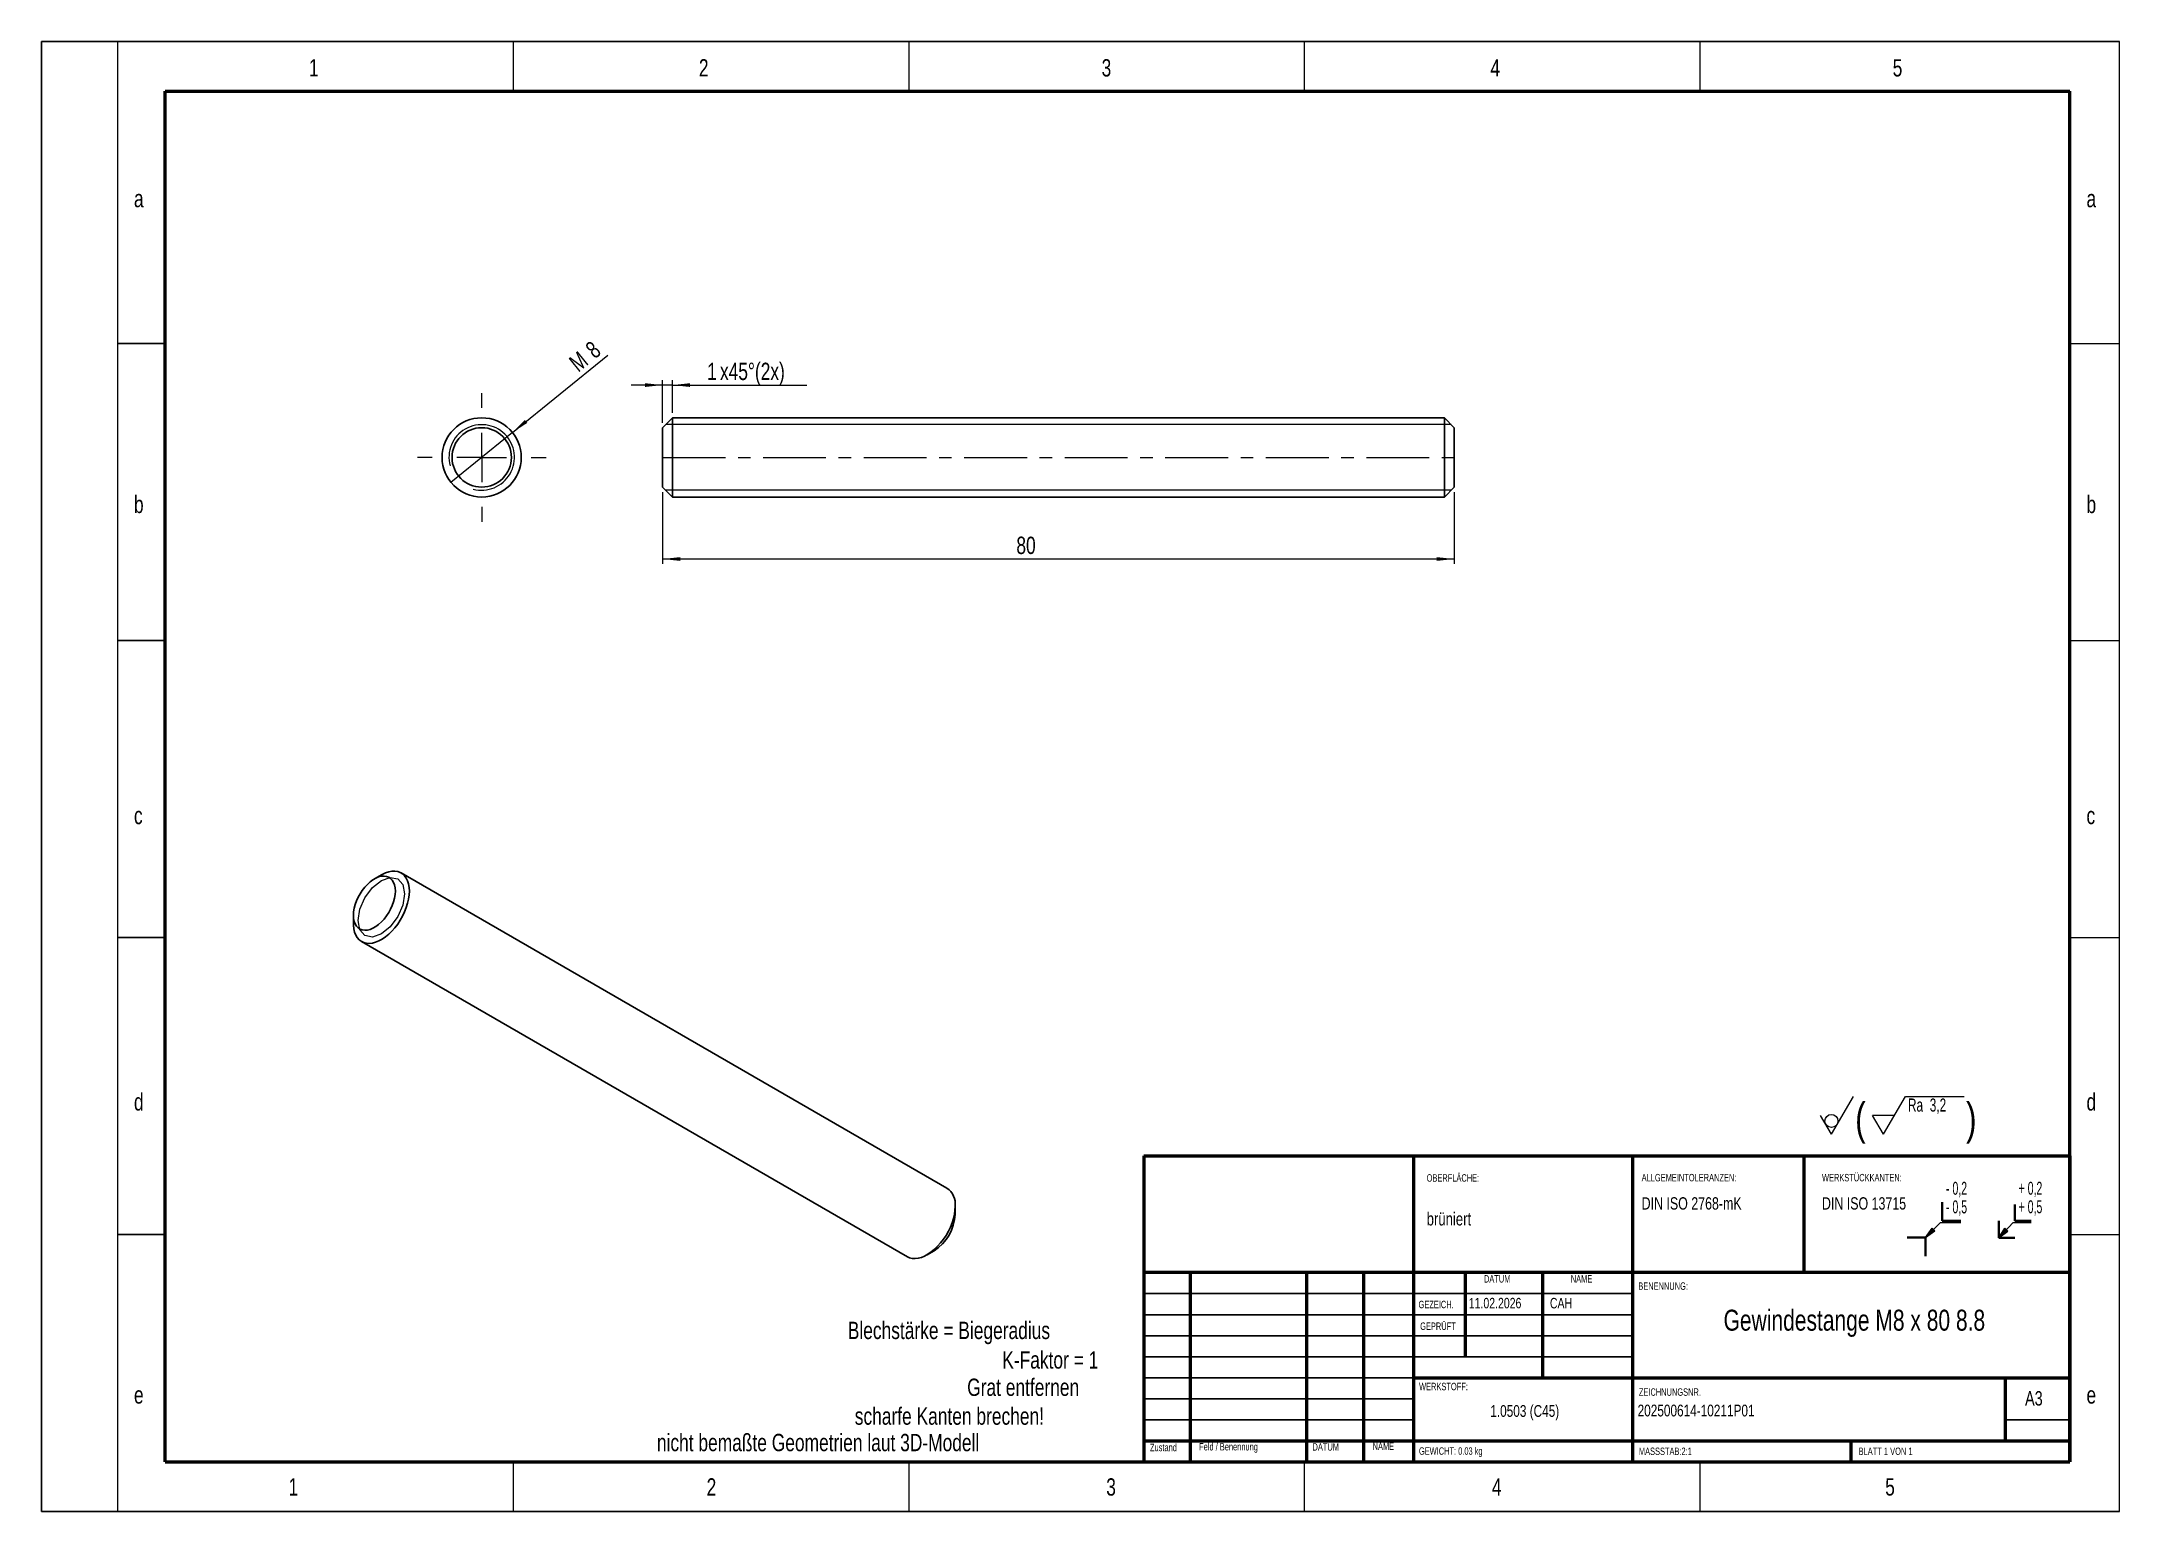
# Model space of a CAD drawing. Header units: millimetres. Extents: x 0 to 420, y 0 to 297.
import ezdxf

# ---------------------------------------------------------------- set-up
doc = ezdxf.new("R2010")
doc.units = ezdxf.units.MM
doc.header["$PDSIZE"] = -1
doc.linetypes.add('CENTERX2', pattern=[20.32, 12.7, -2.54, 2.54, -2.54])
doc.styles.add('SLDTEXTSTYLE0', font='TXT', dxfattribs={"width": 0.605})
doc.styles.add('SLDTEXTSTYLE1', font='TXT', dxfattribs={"width": 0.75})
doc.styles.add('SLDTEXTSTYLE2', font='TXT', dxfattribs={"width": 0.678571})
doc.styles.add('SLDTEXTSTYLE3', font='TXT', dxfattribs={"width": 0.692308})
doc.dimstyles.new('SLDDIMSTYLE0', dxfattribs={"dimtxt": 3.5, "dimasz": 3.556, "dimexe": 0, "dimexo": 0.0625, "dimgap": 0.875, "dimtad": 1, "dimlfac": 0.5, "dimrnd": 1e-09, "dimzin": 12, "dimdsep": 46, "dimtxsty": 'SLDTEXTSTYLE1', "dimblk1": 'NONE', "dimsah": 1, "dimcen": 0, "dimadec": 0, "dimazin": 3, "dimtfac": 1, "dimtdec": 3, "dimtmove": 0, "dimatfit": 3, "dimldrblk": 'NONE', "dimfxl": 1, "dimfrac": 2, "dimtolj": 1, "dimtzin": 12, "dimarcsym": 0})
doc.dimstyles.new('SLDDIMSTYLE1', dxfattribs={"dimtxt": 3.5, "dimasz": 3.556, "dimexe": 0, "dimexo": 0.0625, "dimgap": 0.875, "dimtad": 1, "dimlfac": 0.5, "dimrnd": 1e-09, "dimzin": 12, "dimdsep": 46, "dimtxsty": 'SLDTEXTSTYLE1', "dimsah": 1, "dimcen": 0.09, "dimadec": 0, "dimazin": 3, "dimtfac": 1, "dimtdec": 3, "dimtofl": 0, "dimtmove": 0, "dimatfit": 3, "dimfxl": 1, "dimfrac": 2, "dimtolj": 1, "dimtzin": 12, "dimarcsym": 0})
doc.dimstyles.new('SLDDIMSTYLE2', dxfattribs={"dimtxt": 3.5, "dimasz": 3.556, "dimexe": 0, "dimexo": 0.0625, "dimgap": 0.875, "dimtad": 1, "dimlfac": 0.5, "dimrnd": 1e-09, "dimzin": 12, "dimdsep": 46, "dimtxsty": 'SLDTEXTSTYLE1', "dimsah": 1, "dimcen": 0.09, "dimadec": 0, "dimazin": 3, "dimtfac": 1, "dimtdec": 3, "dimtmove": 0, "dimatfit": 0, "dimfxl": 1, "dimfrac": 2, "dimtolj": 1, "dimtzin": 12, "dimarcsym": 0})

# ---------------------------------------------------------------- blocks, each defined once
blk = doc.blocks.new('SW_NOTE_0')
at = {"color": 0, "linetype": 'Continuous', "lineweight": 0, "insert": (0, 4.51), "char_height": 3.5, "attachment_point": 1, "style": 'SLDTEXTSTYLE0'}
blk.add_mtext('+ 0,5', dxfattribs=at)
blk = doc.blocks.new('SW_NOTE_0_1')
at = {"color": 0, "linetype": 'Continuous', "lineweight": 0, "insert": (0, 4.51), "char_height": 3.5, "attachment_point": 1, "style": 'SLDTEXTSTYLE0'}
blk.add_mtext('+ 0,2', dxfattribs=at)
blk = doc.blocks.new('SW_NOTE_0_2')
at = {"color": 0, "linetype": 'Continuous', "lineweight": 0, "insert": (0, 4.51), "char_height": 3.5, "attachment_point": 1, "style": 'SLDTEXTSTYLE0'}
blk.add_mtext('- 0,2', dxfattribs=at)
blk = doc.blocks.new('SW_NOTE_0_3')
at = {"color": 0, "linetype": 'Continuous', "lineweight": 0, "insert": (0, 4.51), "char_height": 3.5, "attachment_point": 1, "style": 'SLDTEXTSTYLE0'}
blk.add_mtext('- 0,5', dxfattribs=at)
blk = doc.blocks.new('Block3')
at = {"linetype": 'Continuous'}
for points in [[(735.45, 277.8), (737.92, 279.57), (737.22, 280.27)], [(755.16, 277.71), (757.62, 279.47), (756.78, 280.26)]]:
    blk.add_hatch(color=7, dxfattribs=at).paths.add_polyline_path(points, flags=0)
at = {"color": 7, "linetype": 'Continuous', "lineweight": 35}
for p, q in [((739.95, 287.3), (739.95, 282.3)), ((759.52, 286.66), (759.52, 282.3)), ((739.95, 282.3), (744.95, 282.3)), ((755.16, 277.71), (755.16, 282.3)), ((759.52, 282.3), (763.89, 282.3)), ((730.45, 277.8), (735.45, 277.8)), ((735.45, 277.8), (735.45, 272.8)), ((759.52, 277.71), (755.16, 277.71))]:
    blk.add_line(p, q, dxfattribs=at)
at = {"color": 7, "linetype": 'Continuous', "lineweight": 18}
for p, q in [((735.45, 277.8), (739.45, 281.8)), ((735.45, 277.8), (737.22, 280.27)), ((737.22, 280.27), (737.92, 279.57)), ((739.45, 281.8), (744.95, 281.8)), ((755.16, 277.71), (759.02, 281.8)), ((755.16, 277.71), (756.78, 280.26)), ((756.78, 280.26), (757.62, 279.47)), ((759.02, 281.8), (763.89, 281.8)), ((735.45, 277.8), (737.92, 279.57)), ((755.16, 277.71), (757.62, 279.47))]:
    blk.add_line(p, q, dxfattribs=at)
at = {"color": 7, "linetype": 'Continuous', "lineweight": 0}
for p in [(737.57, 279.92), (757.2, 279.87)]:
    blk.add_point(p, dxfattribs=at)
for name, p in [('SW_NOTE_0_2', (740.95, 288.28)), ('SW_NOTE_0_1', (760.52, 288.3)), ('SW_NOTE_0_3', (740.95, 283.28)), ('SW_NOTE_0', (760.52, 283.3))]:
    blk.add_blockref(name, p, dxfattribs=at)
blk = doc.blocks.new('SW_NOTE_0_4')
at = {"color": 0, "linetype": 'Continuous', "lineweight": 0}
for p, q in [((-4.81, 1.87), (-0.35, 9.43)), ((5.71, 1.87), (10.17, 9.43)), ((10.17, 9.43), (22.03, 9.43)), ((-4.81, 1.87), (-7.04, 5.65)), ((5.71, 1.87), (3.48, 5.65)), ((7.94, 5.65), (3.48, 5.65))]:
    blk.add_line(p, q, dxfattribs=at)
blk.add_circle((-4.81, 4.52), 1.32, dxfattribs=at)
at = {"color": 0, "linetype": 'Continuous', "lineweight": 0, "attachment_point": 1}
for s, insert, char_height, style in [('(', (0, 8.19), 6.35, 'SLDTEXTSTYLE1'), ('Ra  3,2', (10.66, 9.06), 2.646, 'SLDTEXTSTYLE2'), (')', (22.41, 8.19), 6.35, 'SLDTEXTSTYLE1')]:
    blk.add_mtext(s, dxfattribs=dict(at, insert=insert, char_height=char_height, style=style))
blk = doc.blocks.new('SW_NOTE_0_5')
at = {"color": 0, "linetype": 'Continuous', "lineweight": 0, "attachment_point": 1, "style": 'SLDTEXTSTYLE1'}
for s, insert, char_height in [('ALLGEMEINTOLERANZEN:', (0, 1.93), 1.5), ('DIN ISO 2768-mK', (0, -2.78), 2.5)]:
    blk.add_mtext(s, dxfattribs=dict(at, insert=insert, char_height=char_height))
blk = doc.blocks.new('SW_NOTE_0_6')
at = {"color": 0, "linetype": 'Continuous', "lineweight": 0, "attachment_point": 1, "style": 'SLDTEXTSTYLE1'}
for s, insert, char_height in [('WERKSTÜCKKANTEN:', (0, 1.93), 1.5), ('DIN ISO 13715', (0, -2.78), 2.5)]:
    blk.add_mtext(s, dxfattribs=dict(at, insert=insert, char_height=char_height))
blk = doc.blocks.new('_D')
at = {"color": 7, "linetype": 'Continuous', "lineweight": 0}
for q in [(114.46, 233.62), (82.74, 207.94)]:
    blk.add_line((95.18, 218.01), q, dxfattribs=at)
at = {"color": 7, "linetype": 'Continuous', "lineweight": 18}
blk.add_solid([(95.18, 218.01), (98.18, 219.95), (97.7, 220.54)], dxfattribs=at)
at = {"color": 7, "linetype": 'Continuous', "lineweight": 18, "char_height": 3.5, "attachment_point": 1, "rotation": 38.9903, "style": 'SLDTEXTSTYLE1'}
for s, insert in [('8', (109.62, 235.49)), ('M', (106.29, 232.79))]:
    blk.add_mtext(s, dxfattribs=dict(at, insert=insert))
blk = doc.blocks.new('_None')
blk = doc.blocks.new('SW_CENTERMARKSYMBOL_0')
at = {"color": 0, "linetype": 'Continuous', "lineweight": 18}
for p, q in [((0, 10), (0, 13)), ((0, 0), (0, 5)), ((-10, 0), (-13, 0)), ((0, 0), (-5, 0)), ((0, 0), (0, -5)), ((0, 0), (5, 0)), ((10, 0), (13, 0)), ((0, -10), (0, -13))]:
    blk.add_line(p, q, dxfattribs=at)
blk = doc.blocks.new('_D_1')
at = {"color": 7, "linetype": 'Continuous', "lineweight": 0}
for p, q in [((125.53, 205.97), (125.53, 191.45)), ((285.53, 205.97), (285.53, 191.45)), ((285.53, 192.45), (125.53, 192.45))]:
    blk.add_line(p, q, dxfattribs=at)
at = {"color": 7, "linetype": 'Continuous', "lineweight": 18}
for points in [[(125.53, 192.45), (129.09, 192.07), (129.09, 192.83)], [(285.53, 192.45), (281.97, 192.83), (281.97, 192.07)]]:
    blk.add_solid(points, dxfattribs=at)
at = {"color": 7, "linetype": 'Continuous', "lineweight": 18, "insert": (197.03, 196.96), "char_height": 3.5, "attachment_point": 1, "style": 'SLDTEXTSTYLE1'}
blk.add_mtext('80', dxfattribs=at)
blk = doc.blocks.new('_D_2')
at = {"color": 7, "linetype": 'Continuous', "lineweight": 0}
for p, q in [((125.53, 227.59), (119.18, 227.59)), ((125.53, 219.97), (125.53, 228.59)), ((127.53, 227.59), (125.53, 227.59)), ((127.53, 221.97), (127.53, 228.59)), ((127.53, 227.59), (154.66, 227.59))]:
    blk.add_line(p, q, dxfattribs=at)
at = {"color": 7, "linetype": 'Continuous', "lineweight": 18}
for points in [[(125.53, 227.59), (121.97, 227.97), (121.97, 227.21)], [(127.53, 227.59), (131.09, 227.21), (131.09, 227.97)]]:
    blk.add_solid(points, dxfattribs=at)
at = {"color": 7, "linetype": 'Continuous', "lineweight": 18, "char_height": 3.5, "attachment_point": 1, "style": 'SLDTEXTSTYLE1'}
for s, insert in [('1', (134.53, 232.11)), ('x45°(2x)', (137.12, 232.11))]:
    blk.add_mtext(s, dxfattribs=dict(at, insert=insert))

msp = doc.modelspace()

# ---------------------------------------------------------------- linework, layer by layer
at = {"color": 7, "linetype": 'Continuous', "lineweight": 25}
for p, q in [((0.004, 0.024), (0.004, 296.992)), ((0.004, 296.992), (419.975, 296.992)), ((15.338, 235.992), (25.004, 235.992)), ((127.53, 220.974), (125.53, 218.974)), ((125.53, 206.974), (125.53, 218.974)), ((283.53, 220.974), (127.53, 220.974)), ((127.53, 220.974), (127.53, 204.974)), ((285.53, 218.974), (283.53, 220.974)), ((283.53, 204.974), (283.53, 220.974)), ((285.53, 218.974), (285.53, 206.974)), ((125.53, 206.974), (127.53, 204.974)), ((283.53, 204.974), (285.53, 206.974)), ((127.53, 204.974), (283.53, 204.974)), ((15.338, 175.992), (25.004, 175.992)), ((68.684, 128.632), (67.27, 127.815)), ((182.994, 65.349), (72.685, 129.028)), ((63.028, 120.467), (63.028, 118.834)), ((15.338, 115.992), (25.004, 115.992)), ((64.686, 115.172), (174.994, 51.492)), ((184.651, 60.053), (184.651, 61.686)), ((15.338, 55.992), (25.004, 55.992)), ((178.995, 51.888), (180.409, 52.705)), ((321.575, 44.024), (222.775, 44.024)), ((321.575, 39.774), (222.775, 39.774)), ((321.575, 35.524), (222.775, 35.524)), ((321.575, 31.274), (222.775, 31.274)), ((277.375, 27.024), (222.775, 27.024)), ((277.375, 22.774), (222.775, 22.774)), ((277.375, 18.524), (222.775, 18.524)), ((409.975, 18.524), (396.975, 18.524)), ((0.004, 0.024), (419.975, 0.024))]:
    msp.add_line(p, q, dxfattribs=at)
at = {"color": 7, "linetype": 'Continuous', "lineweight": 18}
for p, q in [((15.338, 296.992), (15.338, 0.024)), ((95.3, 296.992), (95.3, 286.992)), ((175.262, 296.992), (175.262, 286.992)), ((255.224, 296.992), (255.224, 286.992)), ((335.186, 296.992), (335.186, 286.992)), ((419.975, 0.024), (419.975, 296.992)), ((409.975, 235.992), (419.975, 235.992)), ((284.911, 219.593), (126.149, 219.593)), ((284.911, 206.355), (126.149, 206.355)), ((409.975, 175.992), (419.975, 175.992)), ((409.975, 115.992), (419.975, 115.992)), ((409.975, 55.992), (419.975, 55.992)), ((95.3, 10.024), (95.3, 0.024)), ((175.262, 10.024), (175.262, 0.024)), ((255.224, 10.024), (255.224, 0.024)), ((335.186, 10.024), (335.186, 0.024))]:
    msp.add_line(p, q, dxfattribs=at)
at = {"color": 7, "linetype": 'Continuous', "lineweight": 50}
for p, q in [((25.004, 10.024), (25.004, 286.992)), ((25.004, 286.992), (409.975, 286.992)), ((409.975, 10.024), (409.975, 286.992)), ((222.775, 71.898), (409.975, 71.898)), ((222.775, 71.898), (222.775, 10.024)), ((277.375, 10.024), (277.375, 71.898)), ((321.575, 71.898), (321.575, 10.024)), ((356.167, 71.898), (356.167, 48.274)), ((409.975, 71.898), (409.975, 10.024)), ((409.975, 48.274), (222.775, 48.274)), ((232.177, 48.274), (232.177, 10.024)), ((255.668, 48.274), (255.668, 10.024)), ((267.174, 48.274), (267.174, 10.024)), ((287.775, 31.274), (287.775, 48.274)), ((303.375, 48.274), (303.375, 27.024)), ((277.375, 27.024), (409.975, 27.024)), ((396.975, 14.274), (396.975, 27.024)), ((222.775, 14.274), (409.975, 14.274)), ((365.775, 10.024), (365.775, 14.274)), ((25.004, 10.024), (409.975, 10.024))]:
    msp.add_line(p, q, dxfattribs=at)
at = {"color": 7, "linetype": 'CENTERX2', "lineweight": 18}
msp.add_line((125.53, 212.974), (285.53, 212.974), dxfattribs=at)
at = {"color": 7, "linetype": 'Continuous', "lineweight": 25, "flags": 128}
for points in [[(71.514, 125.366), (71.474, 126.01), (71.356, 126.597), (71.162, 127.115), (70.896, 127.555), (70.562, 127.908), (70.167, 128.169), (69.718, 128.331), (69.223, 128.393), (68.692, 128.353), (68.134, 128.212), (67.561, 127.971), (66.981, 127.637), (66.408, 127.215), (65.85, 126.713), (65.319, 126.14), (64.824, 125.507), (64.375, 124.825), (63.98, 124.108), (63.646, 123.369), (63.38, 122.622), (63.186, 121.88), (63.068, 121.157), (63.028, 120.467), (63.068, 119.823), (63.186, 119.236), (63.38, 118.718), (63.646, 118.278), (63.98, 117.925), (64.375, 117.664), (64.824, 117.501), (65.319, 117.44), (65.85, 117.48), (66.408, 117.621), (66.981, 117.861), (67.561, 118.196), (68.134, 118.618), (68.692, 119.12), (69.223, 119.693), (69.718, 120.326), (70.167, 121.008), (70.562, 121.724), (70.896, 122.464), (71.162, 123.211), (71.356, 123.953), (71.474, 124.676), (71.514, 125.366)], [(68.684, 128.632), (68.853, 128.726), (69.52, 129.043), (70.176, 129.262), (70.811, 129.381), (71.416, 129.397), (71.983, 129.311), (72.503, 129.124), (72.97, 128.838), (73.377, 128.458), (73.718, 127.988), (73.988, 127.436), (74.184, 126.809), (74.302, 126.115), (74.342, 125.366)], [(74.342, 125.366), (74.302, 124.57), (74.184, 123.74), (73.988, 122.887), (73.718, 122.022), (73.377, 121.159), (72.97, 120.309), (72.503, 119.484), (71.983, 118.696), (71.416, 117.956), (70.811, 117.274), (70.176, 116.659), (69.52, 116.121), (68.853, 115.667), (68.183, 115.304), (67.52, 115.035), (66.873, 114.866), (66.252, 114.798), (65.665, 114.833), (65.121, 114.97), (64.626, 115.207), (64.189, 115.54), (63.814, 115.966), (63.508, 116.478), (63.275, 117.069), (63.118, 117.73), (63.038, 118.453), (63.028, 118.834)], [(174.994, 51.492), (175.43, 51.29), (175.974, 51.153), (176.561, 51.118), (177.182, 51.186), (177.829, 51.355), (178.492, 51.624), (179.161, 51.987), (179.829, 52.442), (180.485, 52.98), (181.12, 53.594), (181.725, 54.276), (182.292, 55.017), (182.812, 55.805), (183.279, 56.629), (183.686, 57.479), (184.027, 58.343), (184.297, 59.207), (184.492, 60.06), (184.611, 60.89), (184.651, 61.686)]]:
    msp.add_lwpolyline(points, dxfattribs=at)
at = {"color": 7, "linetype": 'Continuous', "lineweight": 18, "flags": 128}
msp.add_lwpolyline([(68.685, 116.695), (66.894, 116.073), (65.376, 116.368), (64.361, 117.535), (64.005, 119.398), (64.361, 121.672), (65.376, 124.011), (66.894, 126.059), (68.685, 127.505), (70.476, 128.127), (71.995, 127.832), (73.009, 126.665), (73.366, 124.802), (73.009, 122.528), (71.995, 120.189), (70.476, 118.141), (68.685, 116.695)], dxfattribs=at)
at = {"color": 7, "linetype": 'Continuous', "lineweight": 25}
for radius in [8, 6]:
    msp.add_circle((88.962, 212.974), radius, dxfattribs=at)
at = {"color": 7, "linetype": 'Continuous', "lineweight": 18}
msp.add_arc((88.962, 212.974), 6.619, 255, 195, dxfattribs=at)
at = {"color": 7, "linetype": 'Continuous', "lineweight": 25}
for centre, radius, start, end in [((180.784, 62.143), 3.894, 353.26324, 55.42458), ((175.454, 60.464), 9.206, 302.56163, 357.44375)]:
    msp.add_arc(centre, radius, start, end, dxfattribs=at)

# ---------------------------------------------------------------- block references
at = {"color": 7, "linetype": 'Continuous', "lineweight": 0}
for name, p in [('SW_CENTERMARKSYMBOL_0', (88.962, 212.974)), ('SW_NOTE_0_4', (366.564, 74.394)), ('SW_NOTE_0_5', (323.407, 66.285)), ('SW_NOTE_0_6', (359.854, 66.285))]:
    msp.add_blockref(name, p, dxfattribs=at)
at = {"color": 7, "linetype": 'Continuous', "xscale": 0.75, "yscale": 0.75, "zscale": 0.75}
msp.add_blockref('Block3', (-170.787, -152.974), dxfattribs=at)

# ---------------------------------------------------------------- texts
at = {"color": 7, "linetype": 'Continuous', "lineweight": 0}
for s, insert, char_height, attachment_point, style in [('1', (54.045, 293.436), 3.5, 1, 'SLDTEXTSTYLE1'), ('2', (132.859, 293.436), 3.5, 1, 'SLDTEXTSTYLE1'), ('3', (214.256, 293.436), 3.5, 1, 'SLDTEXTSTYLE1'), ('4', (292.836, 293.436), 3.5, 1, 'SLDTEXTSTYLE1'), ('5', (374.145, 293.436), 3.5, 1, 'SLDTEXTSTYLE1'), ('a', (18.679, 267.017), 3.5, 1, 'SLDTEXTSTYLE1'), ('a', (413.315, 267.017), 3.5, 1, 'SLDTEXTSTYLE1'), ('b', (18.679, 205.231), 3.5, 1, 'SLDTEXTSTYLE1'), ('b', (413.315, 205.231), 3.5, 1, 'SLDTEXTSTYLE1'), ('c', (18.679, 142.374), 3.5, 1, 'SLDTEXTSTYLE1'), ('c', (413.315, 142.374), 3.5, 1, 'SLDTEXTSTYLE1'), ('d', (18.679, 84.517), 3.5, 1, 'SLDTEXTSTYLE1'), ('d', (413.315, 84.517), 3.5, 1, 'SLDTEXTSTYLE1'), ('OBERFLÄCHE:', (279.951, 68.151), 1.5, 1, 'SLDTEXTSTYLE1'), ('brüniert', (279.951, 60.446), 2.6458, 1, 'SLDTEXTSTYLE1'), ('DATUM', (291.536, 47.758), 1.5, 1, 'SLDTEXTSTYLE1'), ('NAME', (309.084, 47.758), 1.5, 1, 'SLDTEXTSTYLE1'), ('BENENNUNG:', (322.731, 46.302), 1.5, 1, 'SLDTEXTSTYLE1'), ('GEZEICH.', (278.316, 42.584), 1.5, 1, 'SLDTEXTSTYLE1'), ('11.02.2026', (288.472, 43.173), 2.1167, 1, 'SLDTEXTSTYLE1'), ('CAH', (304.868, 43.16), 2.1167, 1, 'SLDTEXTSTYLE1'), ('Blechstärke = Biegeradius', (162.956, 38.351), 3.5, 1, 'SLDTEXTSTYLE1'), ('GEPRÜFT', (278.64, 38.199), 1.5, 1, 'SLDTEXTSTYLE1'), ('Gewindestange M8 x 80 8.8', (366.398, 40.78), 4.23333, 2, 'SLDTEXTSTYLE1'), ('K-Faktor = 1', (194.174, 32.382), 3.5, 1, 'SLDTEXTSTYLE1'), ('Grat entfernen', (187.087, 26.861), 3.5, 1, 'SLDTEXTSTYLE1'), ('WERKSTOFF:', (278.421, 26.01), 1.5, 1, 'SLDTEXTSTYLE1'), ('e', (18.679, 25.307), 3.5, 1, 'SLDTEXTSTYLE1'), ('scharfe Kanten brechen!', (164.366, 21.036), 3.5, 1, 'SLDTEXTSTYLE1'), ('1.0503 (C45)', (299.779, 21.509), 2.38125, 2, 'SLDTEXTSTYLE1'), ('202500614-10211P01', (322.588, 21.598), 2.38125, 1, 'SLDTEXTSTYLE1'), ('ZEICHNUNGSNR.', (322.849, 24.892), 1.5, 1, 'SLDTEXTSTYLE1'), ('A3', (400.896, 24.324), 2.9104, 1, 'SLDTEXTSTYLE1'), ('e', (413.315, 25.307), 3.5, 1, 'SLDTEXTSTYLE1'), ('nicht bemaßte Geometrien laut 3D-Modell', (124.374, 15.693), 3.5, 1, 'SLDTEXTSTYLE1'), ('Zustand', (224.035, 13.697), 1.5, 1, 'SLDTEXTSTYLE1'), ('Feld / Benennung', (233.972, 13.846), 1.5, 1, 'SLDTEXTSTYLE1'), ('DATUM', (256.885, 13.809), 1.5, 1, 'SLDTEXTSTYLE1'), ('NAME', (269.035, 13.937), 1.5, 1, 'SLDTEXTSTYLE1'), ('GEWICHT: 0.03 kg', (278.393, 12.973), 1.4986, 1, 'SLDTEXTSTYLE1'), ('MASSSTAB:2:1', (322.849, 12.924), 1.5, 1, 'SLDTEXTSTYLE1'), ('BLATT 1 VON 1', (367.254, 12.924), 1.5, 1, 'SLDTEXTSTYLE3'), ('1', (49.926, 6.722), 3.5, 1, 'SLDTEXTSTYLE1'), ('2', (134.423, 6.722), 3.5, 1, 'SLDTEXTSTYLE1'), ('3', (215.194, 6.722), 3.5, 1, 'SLDTEXTSTYLE1'), ('4', (293.141, 6.722), 3.5, 1, 'SLDTEXTSTYLE1'), ('5', (372.627, 6.722), 3.5, 1, 'SLDTEXTSTYLE1')]:
    msp.add_mtext(s, dxfattribs=dict(at, insert=insert, char_height=char_height, attachment_point=attachment_point, style=style))

# ---------------------------------------------------------------- dimensions: what is measured, and where the dimension line sits
at = {"color": 7, "linetype": 'Continuous', "lineweight": 18}
dim = msp.add_diameter_dim_2p(p1=(82.744, 207.94), p2=(95.18, 218.007), text='M<>', dimstyle='SLDDIMSTYLE0', override={"dimpost": '<>'}, dxfattribs=at)
dim.commit()
dim.dimension.update_dxf_attribs({"geometry": '_D', "text_midpoint": (111.893, 231.537), "dimtype": 163})
dim = msp.add_linear_dim(base=(125.53, 227.593), p1=(127.53, 220.974), p2=(125.53, 218.974), text='<>x45°(2x)', dimstyle='SLDDIMSTYLE2', dxfattribs=at)
dim.commit()
dim.dimension.update_dxf_attribs({"geometry": '_D_2', "text_midpoint": (144.597, 227.593), "dimtype": 160})
dim = msp.add_linear_dim(base=(125.53, 192.448), p1=(285.53, 206.974), p2=(125.53, 206.974), dimstyle='SLDDIMSTYLE1', dxfattribs=at)
dim.commit()
dim.dimension.update_dxf_attribs({"geometry": '_D_1', "text_midpoint": (199.619, 192.448), "dimtype": 160})

doc.saveas('drawing.dxf')
